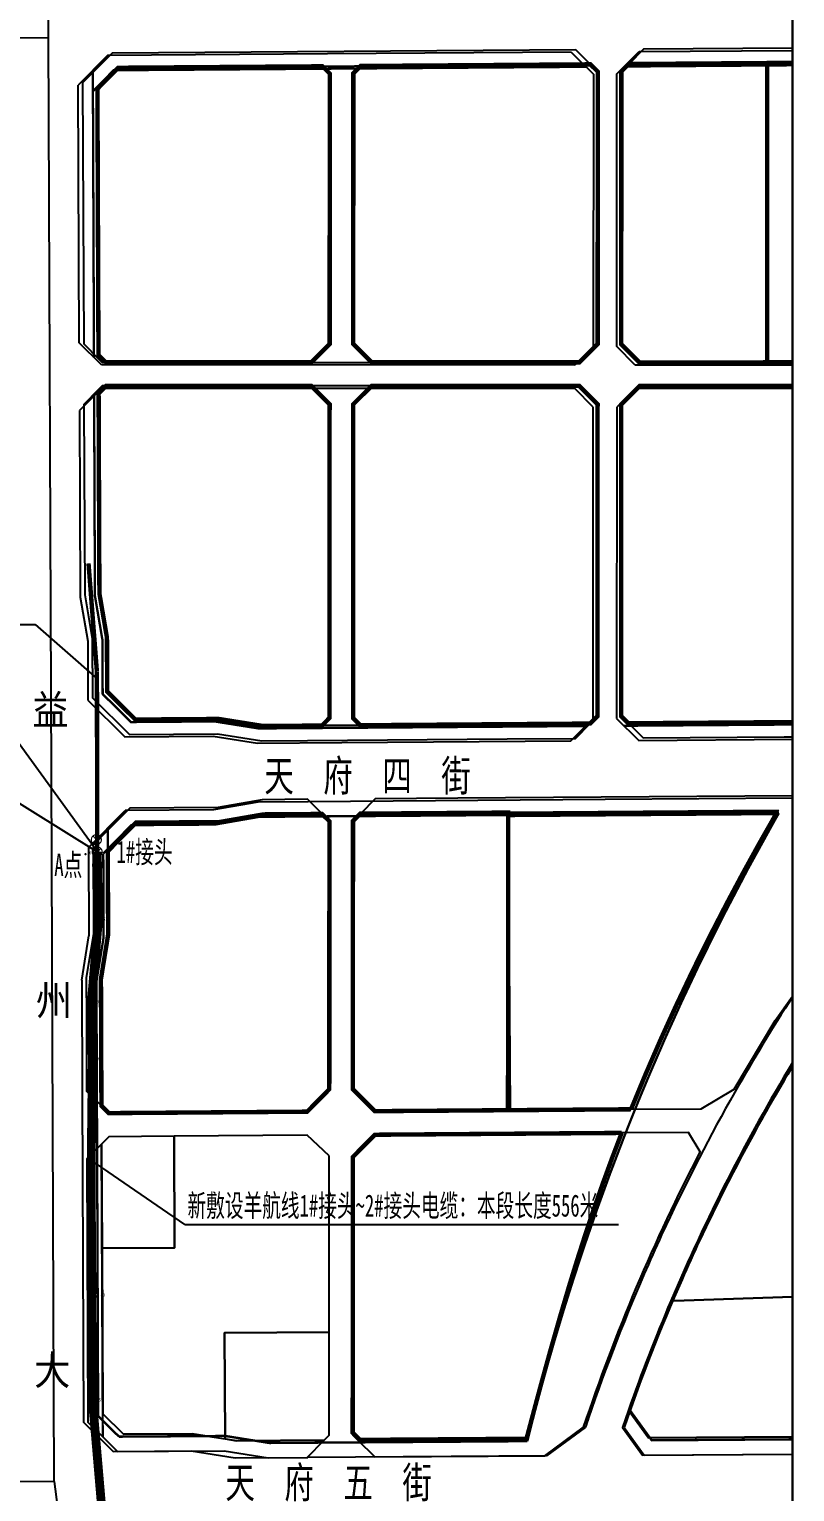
# Model space of a CAD drawing. Header units: inches. Extents: x 14633 to 228805, y -943 to 210487.
# Drawn here: x 218363 to 218882, y 205409 to 206402 of the extents above; entities that cross this region are included whole.
import ezdxf

# ---------------------------------------------------------------- set-up
doc = ezdxf.new("R2010")
doc.units = ezdxf.units.IN
doc.header["$LTSCALE"] = 10
doc.header["$MEASUREMENT"] = 0
for name, pattern in [('CENTER', [2, 1.25, -0.25, 0.25, -0.25]), ('DASH', [0.35, 0.25, -0.1]), ('DASHEDX2', [1.5, 1, -0.5]), ('DOTE', [2.42, 2, -0.2, 0.02, -0.2])]:
    doc.linetypes.add(name, pattern=pattern)
for name, color, linetype in [('110KV电缆改造线', 1, 'Continuous'), ('110kV羊航线现状', 7, 'Continuous'), ('110kV顺源线', 1, 'Continuous'), ('1地块界线', 7, 'DASHEDX2'), ('1道路中线', 7, 'CENTER'), ('1道路名称', 7, 'Continuous'), ('1道路红线', 7, 'Continuous'), ('B-G11', 94, 'Continuous'), ('bo', 1, 'Continuous'), ('Error_Layer', 7, 'Continuous'), ('ZDH', 1, 'Continuous')]:
    doc.layers.add(name, color=color, linetype=linetype)
doc.styles.add('GTF_XW', font='', dxfattribs={"width": 0.85})
doc.styles.add('HZ', font='rs.shx', dxfattribs={"width": 0.8, "bigfont": 'hztxt.shx'})
doc.styles.get("Standard").update_dxf_attribs({"font": ''})
doc.styles.add('宋体', font='', dxfattribs={"width": 0.9})
doc.styles.get('GTF_XW').set_extended_font_data('SimSun')
doc.styles.get('Standard').set_extended_font_data('SimSun')
doc.styles.get('宋体').set_extended_font_data('SimSun')
doc.dimstyles.get("Standard").update_dxf_attribs({"dimtxt": 0.18, "dimasz": 0.18, "dimexe": 0.18, "dimexo": 0.0625, "dimgap": 0.09, "dimtad": 0, "dimtih": 1, "dimtoh": 1, "dimdec": 4, "dimzin": 0, "dimdsep": 46, "dimtxsty": 'Standard', "dimcen": 0.09, "dimadec": 0, "dimazin": 0, "dimtfac": 1, "dimtdec": 4, "dimtofl": 0, "dimtmove": 0, "dimatfit": 3, "dimfxl": 1, "dimtolj": 1, "dimtzin": 0, "dimarcsym": 0})

# ---------------------------------------------------------------- blocks, each defined once
blk = doc.blocks.new('357457')
at = {"color": 8}
for p in [(18400.726, 5842.052, -9.034), (18400.726, 5842.052, -9.034), (18410.24, 5797.17, -2.799), (18410.24, 5797.17, -2.799), (18405.825, 5741.041, 2.075), (18405.825, 5741.041, 2.075), (18406.544, 5702.302, 1.331), (18406.544, 5702.302, 1.331), (18408.499, 5541.95, 4.388), (18408.499, 5541.95, 4.388), (18407.24, 5470.752, 0.675), (18407.24, 5470.752, 0.675)]:
    blk.add_point(p, dxfattribs=at)
for s, p in [('64', (18403.226, 5842.052)), ('63', (18412.74, 5797.17)), ('62', (18408.325, 5741.041)), ('61', (18409.044, 5702.302)), ('60', (18410.999, 5541.95)), ('59', (18409.74, 5470.752))]:
    blk.add_text(s, height=2, dxfattribs=at).set_placement(p)
blk = doc.blocks.new('121224')
at = {"layer": '110KV电缆改造线', "color": 3, "lineweight": -2, "const_width": 1.5, "flags": 128}
blk.add_lwpolyline([(6155.9, 28411.8, -1), (6166.3, 28403.5, -1), (6155.9, 28411.8, 1.896544)], format="xyb", dxfattribs=at)
for points in [[(6155.9, 28411.8), (6166.3, 28403.5)], [(6165.2, 28412.8), (6157, 28402.5)]]:
    blk.add_lwpolyline(points, dxfattribs=at)

msp = doc.modelspace()

# ---------------------------------------------------------------- linework, layer by layer
at = {"layer": '110kV羊航线现状', "color": 0}
for p, q in [((218117, 205997.98), (218366.68, 205997.98)), ((218366.68, 205997.98), (218408.7, 205961.13)), ((218331.19, 205891.95, -0.03), (218408.69, 205843.69, 0.11)), ((218468.15, 205590.69), (218404.54, 205634.35)), ((218468.15, 205590.69), (218762.71, 205590.69))]:
    msp.add_line(p, q, dxfattribs=at)
at = {"layer": '110kV羊航线现状', "color": 0, "linetype": 'DOTE', "ltscale": 0.01, "const_width": 3, "elevation": 0.11}
for points in [[(218408.54, 205965.91), (218402.84, 206039.52)], [(218408.77, 205843.75), (218408.54, 205965.91)]]:
    msp.add_lwpolyline(points, dxfattribs=at)
at = {"layer": '110kV羊航线现状', "color": 0, "linetype": 'DASH', "const_width": 6, "elevation": 0.11}
msp.add_lwpolyline([(218408.77, 205843.75), (218409.51, 205796.99), (218404.72, 205741.1), (218405.44, 205702.43), (218404.58, 205626.48), (218405.14, 205541.54), (218405.62, 205470.23), (218414.85, 205362.84), (218411.91, 205361.7), (218338.42, 205397.29), (218315.27, 205397.69)], dxfattribs=at)
at = {"layer": '110kV顺源线', "color": 8}
msp.add_line((218880.82, 201581.07), (218880.82, 207416.82), dxfattribs=at)
at = {"layer": '1地块界线', "color": 8, "ltscale": 20, "const_width": 1.6, "flags": 128}
for points in [[(218740.58, 206376.61), (218565.18, 206375.33), (218419.93, 206374.27), (218405.83, 206360)], [(218766.58, 206376.8), (218880.82, 206377.64)], [(218406.54, 206179.22), (218405.77, 206374.17)], [(218406.64, 206153.22), (218407.18, 206017.48), (218412.3, 205987.5), (218412.45, 205950.82), (218431.64, 205931.85), (218488.31, 205932.27), (218518.35, 205927.49), (218574.68, 205927.9), (218740.37, 205929.13)], [(218766.36, 205929.32), (218880.82, 205930.16)], [(218871.56, 205870.09), (218753.57, 205869.22), (218561.89, 205867.81)], [(218561.89, 205867.81), (218518.62, 205867.49), (218488.66, 205862.27), (218431.96, 205861.85), (218412.87, 205842.54)], [(218412.87, 205842.54), (218413.1, 205785.85), (218408.22, 205755.83), (218408.56, 205669.64)], [(218408.56, 205669.64), (218409.38, 205460.78)], [(218770.49, 205464.59), (218785.21, 205444.29), (218880.82, 205444.97)], [(218409.38, 205460.78), (218423.56, 205446.76)], [(218423.56, 205446.76), (218495.61, 205447.26)], [(218495.61, 205447.26), (218525.65, 205442.47), (218587.69, 205442.91)]]:
    msp.add_lwpolyline(points, dxfattribs=at)
for points in [[(218766.75, 205650.99, -0.006496), (218783.11, 205691.21, -0.012505), (218817.54, 205767.39, -0.016354), (218868.23, 205864.24, -0.001006), (218871.55, 205870.09)], [(218587.69, 205442.91), (218700.73, 205443.7, -0.003296), (218706.18, 205465.06, -0.007122), (218718.91, 205510.94, -0.010184), (218739.36, 205575.87, -0.011844), (218766.46, 205650.26, -0.000117), (218766.75, 205650.99)]]:
    msp.add_lwpolyline(points, format="xyb", dxfattribs=at)
at = {"layer": '1道路中线', "color": 8, "ltscale": 50}
for points in [[(218379.56, 205416.45), (218377.66, 205896.45), (218375.68, 206396.45), (218374.23, 206762.09), (218371.72, 207396.44), (218371.72, 207396.44), (218371.64, 207416.82)], [(215461.69, 206374.22), (216475.73, 206382.3), (217375.71, 206389.47), (217980.01, 206393.68), (218010.23, 206393.9), (218375.68, 206396.45)], [(217377.69, 205889.43), (217658.92, 205891.4), (218377.66, 205896.45)], [(218379.56, 205416.45), (217940.63, 205413.37), (217379.6, 205409.43)], [(218379.56, 205416.45), (218413.54, 205151.52)]]:
    msp.add_lwpolyline(points, dxfattribs=at)
at = {"layer": '1道路红线', "color": 8}
for p, q in [((218730.59, 206386.54), (218745.58, 206371.65)), ((218761.58, 206371.77), (218776.58, 206386.88)), ((218776.58, 206386.88), (218880.82, 206387.64)), ((218745.58, 206371.65), (218745.49, 206186.68)), ((218761.49, 206186.68), (218761.58, 206371.77)), ((218396.5, 206189.22), (218395.81, 206364.09)), ((218411.56, 206174.22), (218396.5, 206189.22)), ((218411.56, 206174.22), (218396.5, 206189.22)), ((218745.49, 206186.68), (218732.98, 206174.18)), ((218773.98, 206174.18), (218761.49, 206186.68)), ((218732.98, 206174.18), (218411.56, 206174.22)), ((218411.62, 206158.22), (218396.68, 206143.22)), ((218411.62, 206158.22), (218396.68, 206143.22)), ((218732.98, 206158.18), (218411.62, 206158.22)), ((218745.47, 206145.68), (218732.98, 206158.18)), ((218773.98, 206158.18), (218761.47, 206145.68)), ((218745.37, 205934.16), (218745.47, 206145.68)), ((218761.47, 206145.68), (218761.37, 205934.28)), ((218402.46, 205946.63), (218427.56, 205921.82)), ((218402.46, 205946.63), (218427.56, 205921.82)), ((218730.36, 205919.05), (218745.37, 205934.16)), ((218761.37, 205934.28), (218776.36, 205919.39)), ((218427.56, 205921.82), (218487.56, 205922.26)), ((218487.56, 205922.26), (218517.6, 205917.48)), ((218574.76, 205917.9), (218730.36, 205919.05)), ((218776.36, 205919.39), (218880.82, 205920.16)), ((218517.6, 205917.48), (218574.76, 205917.9)), ((218402.87, 205846.63), (218427.77, 205871.82)), ((218487.76, 205872.26), (218427.77, 205871.82)), ((218517.72, 205877.48), (218487.76, 205872.26)), ((218551.9, 205877.73), (218517.72, 205877.48)), ((218402.87, 205846.63), (218403.1, 205786.63)), ((218398.22, 205756.61), (218398.52, 205679.58)), ((218740.03, 205452.94), (218713.81, 205433.79)), ((218766.48, 205453.08), (218780.14, 205434.26)), ((218494.86, 205437.26), (218524.89, 205432.47)), ((218713.81, 205433.79), (218551.68, 205432.66))]:
    msp.add_line(p, q, dxfattribs=at)
for points in [[(218730.59, 206386.54), (218565.11, 206385.33), (218415.73, 206384.24), (218395.81, 206364.09)], [(218730.59, 206386.54), (218565.11, 206385.33), (218415.73, 206384.24), (218395.81, 206364.09)], [(218880.82, 206174.18), (218860.48, 206174.18), (218773.98, 206174.18)], [(218880.82, 206158.18), (218860.48, 206158.18), (218773.98, 206158.18)], [(218396.68, 206143.22), (218397.19, 206016.61), (218402.3, 205986.63), (218402.46, 205946.63)], [(218880.82, 205880.16), (218753.5, 205879.22), (218551.9, 205877.73)], [(218398.22, 205756.61), (218403.1, 205786.63)], [(218398.52, 205679.58), (218399.4, 205456.59), (218419.48, 205436.73), (218494.86, 205437.26)], [(218524.89, 205432.47), (218551.68, 205432.66)], [(218780.14, 205434.26), (218880.82, 205434.97)]]:
    msp.add_lwpolyline(points, dxfattribs=at)
for points in [[(218880.82, 205745.32, 0.014519), (218841.59, 205680.53)], [(218880.82, 205698.11, 0.010062), (218855.13, 205653.48, 0.016161), (218817.69, 205579.75, 0.005622), (218805.79, 205553.56, 0.02109), (218766.48, 205453.08)], [(218841.59, 205680.53, 0.019457), (218795.04, 205590.35, 0.005622), (218782.91, 205563.64, 0.021417), (218742.29, 205459.59, 0.001345), (218740.03, 205452.94, 0.001345)]]:
    msp.add_lwpolyline(points, format="xyb", dxfattribs=at)
at = {"layer": 'B-G11', "color": 3}
msp.add_lwpolyline([(213834.82, 206555.6), (218880.82, 206555.6), (218880.82, 203097.44), (213834.82, 203097.44)], close=True, dxfattribs=at)
at = {"layer": 'B-G11', "color": 3, "const_width": 0.001}
msp.add_lwpolyline([(218880.82, 6048.08), (218880.82, 206048.08)], dxfattribs=at)
at = {"layer": 'bo', "color": 8, "const_width": 3, "flags": 128}
for points in [[(218414.61, 206175.99), (218554.04, 206175.99), (218566.55, 206188.49), (218566.64, 206371.99), (218561.64, 206376.95), (218422.99, 206375.94), (218408.88, 206361.67), (218409.59, 206180.97), (218414.61, 206175.99)], [(218595.04, 206175.99), (218736, 206175.98), (218748.5, 206188.49), (218748.6, 206373.32), (218743.6, 206378.28), (218587.64, 206377.14), (218582.64, 206372.11), (218582.55, 206188.49), (218595.04, 206175.99)], [(218777, 206175.85), (218764.51, 206188.35), (218764.6, 206373.44), (218769.6, 206378.47), (218863.6, 206379.16), (218863.6, 206175.98)], [(218415.35, 205989.11), (218415.49, 205952.5), (218434.69, 205933.52), (218491.19, 205933.94), (218521.23, 205929.16), (218561.34, 205929.45), (218566.43, 205934.62), (218566.53, 206147.49), (218554.04, 206159.99), (218414.67, 206159.99), (218409.69, 206154.97), (218410.23, 206019.09), (218415.35, 205989.11)], [(218582.43, 205934.61), (218587.42, 205929.65), (218743.38, 205930.8), (218748.38, 205935.83), (218748.48, 206147.48), (218736, 206159.98), (218595.04, 206159.99), (218582.53, 206147.49), (218582.43, 205934.61)], [(218416.62, 205666.38), (218551.3, 205667.37), (218566.3, 205682.61), (218566.39, 205864.49), (218561.39, 205869.45), (218521.67, 205869.16), (218491.71, 205863.94), (218435.01, 205863.52), (218415.92, 205844.21), (218416.15, 205787.45), (218411.26, 205757.43), (218411.41, 205720.84), (218411.6, 205671.34), (218416.62, 205666.38)], [(218687.75, 205870.38), (218663.25, 205870.2), (218587.39, 205869.64), (218582.39, 205864.61), (218582.3, 205682.6), (218597.29, 205667.71), (218687.65, 205668.38), (218687.74, 205868.74)]]:
    msp.add_lwpolyline(points, close=True, dxfattribs=at)
for points in [[(218880.82, 206175.98), (218863.6, 206175.98), (218863.6, 206379.16), (218880.82, 206379.28)], [(218880.82, 205931.81), (218769.38, 205930.99), (218764.38, 205935.95), (218764.48, 206147.48), (218776.99, 206159.98), (218880.82, 206159.98)]]:
    msp.add_lwpolyline(points, dxfattribs=at)
for points in [[(218870.01, 205870.08, 0.009955), (218836.08, 205808.59, 0.012109), (218801.51, 205738.82, 0.013), (218771.17, 205668.99), (218687.65, 205668.38), (218687.74, 205868.74)], [(218764.81, 205652.95, 0.010392), (218745.79, 205600.93, 0.008692), (218729.46, 205550.1, 0.007008), (218710.56, 205484.06, 0.001895), (218700.19, 205445.35), (218587.18, 205444.56), (218582.19, 205449.52), (218582.28, 205636.6), (218597.29, 205651.71)]]:
    msp.add_lwpolyline(points, format="xyb", close=True, dxfattribs=at)
at = {"layer": 'Error_Layer', "color": 8}
for points in [[(218409.6, 206178.49), (218408.88, 206361.67), (218422.99, 206375.94), (218743.6, 206378.28), (218733.6, 206388.21), (218418.78, 206385.91), (218398.86, 206365.77), (218399.56, 206188.49)], [(218748.6, 206373.32), (218743.6, 206378.28), (218422.99, 206375.94), (218408.88, 206361.67), (218409.6, 206178.49), (218412.11, 206175.99), (218736, 206175.98), (218748.5, 206188.48)], [(218409.68, 206157.49), (218399.72, 206147.49), (218400.23, 206018.22), (218405.35, 205988.24), (218405.51, 205948.31), (218430.61, 205923.49), (218490.44, 205923.93), (218520.47, 205919.15), (218551.42, 205919.38), (218687.11, 205920.38), (218733.37, 205920.72), (218743.38, 205930.8), (218561.34, 205929.45), (218521.23, 205929.16), (218491.19, 205933.94), (218434.69, 205933.52), (218415.49, 205952.5), (218415.35, 205989.11), (218410.23, 206019.09)], [(218748.48, 206147.48), (218735.99, 206159.98), (218412.17, 206159.99), (218409.68, 206157.49), (218410.23, 206019.09), (218415.35, 205989.11), (218415.49, 205952.5), (218434.69, 205933.52), (218491.19, 205933.94), (218521.23, 205929.16), (218561.34, 205929.45), (218743.38, 205930.8), (218748.38, 205935.83)], [(218551.4, 205879.38), (218520.77, 205879.15), (218490.8, 205873.93), (218430.81, 205873.49), (218415.87, 205858.38), (218415.92, 205844.21), (218435.01, 205863.52), (218491.71, 205863.94), (218521.67, 205869.16), (218561.39, 205869.45)], [(218416.62, 205666.38), (218551.3, 205667.37), (218566.3, 205682.61), (218566.39, 205864.49), (218561.39, 205869.45), (218521.67, 205869.16), (218491.71, 205863.94), (218435.01, 205863.52), (218415.92, 205844.21), (218416.15, 205787.45), (218411.26, 205757.43), (218411.41, 205720.84), (218411.6, 205671.34)], [(218597.29, 205667.71), (218771.17, 205668.99), (218771.92, 205670.85), (218772.67, 205672.7), (218773.42, 205674.56), (218774.18, 205676.41), (218774.94, 205678.26), (218775.71, 205680.11), (218776.47, 205681.96), (218777.24, 205683.81), (218778.01, 205685.65), (218778.79, 205687.5), (218779.56, 205689.34), (218780.34, 205691.19), (218781.12, 205693.03), (218781.91, 205694.87), (218782.69, 205696.71), (218783.48, 205698.55), (218784.27, 205700.39), (218785.07, 205702.23), (218785.86, 205704.06), (218786.66, 205705.9), (218787.47, 205707.73), (218788.27, 205709.56), (218789.08, 205711.4), (218789.89, 205713.23), (218790.7, 205715.06), (218791.51, 205716.88), (218792.33, 205718.71), (218793.15, 205720.54), (218793.97, 205722.36), (218794.79, 205724.19), (218795.62, 205726.01), (218796.45, 205727.83), (218797.28, 205729.65), (218798.11, 205731.47), (218798.95, 205733.29), (218799.79, 205735.11), (218800.63, 205736.92), (218801.47, 205738.74), (218802.32, 205740.55), (218803.16, 205742.37), (218804.01, 205744.18), (218804.87, 205745.99), (218805.72, 205747.8), (218806.58, 205749.61), (218807.44, 205751.41), (218808.3, 205753.22), (218809.16, 205755.03), (218810.03, 205756.83), (218810.9, 205758.63), (218811.77, 205760.44), (218812.64, 205762.24), (218813.52, 205764.04), (218814.4, 205765.83), (218815.28, 205767.63), (218816.16, 205769.43), (218817.04, 205771.22), (218817.93, 205773.02), (218818.82, 205774.81), (218819.71, 205776.6), (218820.6, 205778.39), (218821.5, 205780.18), (218822.4, 205781.97), (218823.3, 205783.76), (218824.2, 205785.55), (218825.1, 205787.33), (218826.01, 205789.12), (218826.92, 205790.9), (218827.83, 205792.68), (218828.74, 205794.46), (218829.66, 205796.24), (218830.58, 205798.02), (218831.49, 205799.8), (218832.42, 205801.58), (218833.34, 205803.35), (218834.27, 205805.13), (218835.19, 205806.9), (218836.12, 205808.67), (218837.06, 205810.44), (218837.99, 205812.21), (218838.93, 205813.98), (218839.87, 205815.75), (218840.81, 205817.51), (218841.75, 205819.28), (218842.69, 205821.04), (218843.64, 205822.81), (218844.59, 205824.57), (218845.54, 205826.33), (218846.49, 205828.09), (218847.45, 205829.85), (218848.41, 205831.61), (218849.36, 205833.36), (218850.33, 205835.12), (218851.29, 205836.87), (218852.25, 205838.63), (218853.22, 205840.38), (218854.19, 205842.13), (218855.16, 205843.88), (218856.13, 205845.63), (218857.11, 205847.38), (218858.08, 205849.13), (218859.06, 205850.87), (218860.04, 205852.62), (218861.03, 205854.36), (218862.01, 205856.1), (218863, 205857.84), (218863.99, 205859.58), (218864.98, 205861.32), (218865.97, 205863.06), (218866.96, 205864.8), (218867.96, 205866.53), (218868.96, 205868.27), (218869.96, 205870), (218870.96, 205871.73), (218663.25, 205870.2), (218587.39, 205869.64), (218582.39, 205864.61), (218582.3, 205682.6)], [(218687.71, 205870.38), (218663.25, 205870.2), (218587.39, 205869.64), (218582.39, 205864.61), (218582.3, 205682.6), (218597.29, 205667.71), (218689.2, 205668.39)], [(218849.36, 205833.36), (218850.33, 205835.12), (218851.29, 205836.87), (218852.25, 205838.63), (218853.22, 205840.38), (218854.19, 205842.13), (218855.16, 205843.88), (218856.13, 205845.63), (218857.11, 205847.38), (218858.08, 205849.13), (218859.06, 205850.87), (218860.04, 205852.62), (218861.03, 205854.36), (218862.01, 205856.1), (218863, 205857.84), (218863.99, 205859.58), (218864.98, 205861.32), (218865.97, 205863.06), (218866.96, 205864.8), (218867.96, 205866.53), (218868.96, 205868.27), (218869.96, 205870), (218870.96, 205871.73), (218687.71, 205870.38), (218689.2, 205668.39), (218771.17, 205668.99), (218771.92, 205670.85), (218772.67, 205672.7), (218773.42, 205674.56), (218774.18, 205676.41), (218774.94, 205678.26), (218775.71, 205680.11), (218776.47, 205681.96), (218777.24, 205683.81), (218778.01, 205685.65), (218778.79, 205687.5), (218779.56, 205689.34), (218780.34, 205691.19), (218781.12, 205693.03), (218781.91, 205694.87), (218782.69, 205696.71), (218783.48, 205698.55), (218784.27, 205700.39), (218785.07, 205702.23), (218785.86, 205704.06), (218786.66, 205705.9), (218787.47, 205707.73), (218788.27, 205709.56), (218789.08, 205711.4), (218789.89, 205713.23), (218790.7, 205715.06), (218791.51, 205716.88), (218792.33, 205718.71), (218793.15, 205720.54), (218793.97, 205722.36), (218794.79, 205724.19), (218795.62, 205726.01), (218796.45, 205727.83), (218797.28, 205729.65), (218798.11, 205731.47), (218798.95, 205733.29), (218799.79, 205735.11), (218800.63, 205736.92), (218801.47, 205738.74), (218802.32, 205740.55), (218803.16, 205742.37), (218804.01, 205744.18), (218804.87, 205745.99), (218805.72, 205747.8), (218806.58, 205749.61), (218807.44, 205751.41), (218808.3, 205753.22), (218809.16, 205755.03), (218810.03, 205756.83), (218810.9, 205758.63), (218811.77, 205760.44), (218812.64, 205762.24), (218813.52, 205764.04), (218814.4, 205765.83), (218815.28, 205767.63), (218816.16, 205769.43), (218817.04, 205771.22), (218817.93, 205773.02), (218818.82, 205774.81), (218819.71, 205776.6), (218820.6, 205778.39), (218821.5, 205780.18), (218822.4, 205781.97), (218823.3, 205783.76), (218824.2, 205785.55), (218825.1, 205787.33), (218826.01, 205789.12), (218826.92, 205790.9), (218827.83, 205792.68), (218828.74, 205794.46), (218829.66, 205796.24), (218830.58, 205798.02), (218831.49, 205799.8), (218832.42, 205801.58), (218833.34, 205803.35), (218834.27, 205805.13), (218835.19, 205806.9), (218836.12, 205808.67), (218837.06, 205810.44), (218837.99, 205812.21), (218838.93, 205813.98), (218839.87, 205815.75), (218840.81, 205817.51), (218841.75, 205819.28), (218842.69, 205821.04), (218843.64, 205822.81), (218844.59, 205824.57), (218845.54, 205826.33), (218846.49, 205828.09), (218847.45, 205829.85), (218848.41, 205831.61)], [(218415.92, 205844.21), (218415.87, 205858.38), (218405.91, 205848.31), (218406.14, 205788.24), (218401.26, 205758.22), (218401.37, 205730.76), (218401.56, 205681.27), (218411.6, 205671.34), (218411.41, 205720.84), (218411.26, 205757.43), (218416.15, 205787.45)], [(218566.28, 205637.32), (218551.32, 205651.37), (218460.92, 205650.71), (218461.22, 205575.03), (218412.02, 205574.71), (218412.52, 205462.36), (218426.6, 205448.43), (218473.28, 205448.76), (218495.63, 205445.19), (218495.12, 205517.26), (218566.22, 205517.76)], [(218585.4, 205444.67), (218700.19, 205445.35), (218700.7, 205447.29), (218701.22, 205449.24), (218701.73, 205451.19), (218702.25, 205453.14), (218702.77, 205455.08), (218703.28, 205457.03), (218703.8, 205458.98), (218704.32, 205460.92), (218704.84, 205462.87), (218705.36, 205464.81), (218705.88, 205466.76), (218706.41, 205468.71), (218706.93, 205470.65), (218707.45, 205472.6), (218707.98, 205474.54), (218708.5, 205476.49), (218709.03, 205478.43), (218709.56, 205480.37), (218710.08, 205482.32), (218710.61, 205484.26), (218711.14, 205486.2), (218711.68, 205488.15), (218712.21, 205490.09), (218712.74, 205492.03), (218713.28, 205493.97), (218713.81, 205495.92), (218714.35, 205497.86), (218714.89, 205499.8), (218715.43, 205501.74), (218715.97, 205503.68), (218716.52, 205505.62), (218717.06, 205507.56), (218717.61, 205509.5), (218718.15, 205511.44), (218718.7, 205513.37), (218719.25, 205515.31), (218719.81, 205517.25), (218720.36, 205519.19), (218720.91, 205521.12), (218721.47, 205523.06), (218722.03, 205524.99), (218722.59, 205526.93), (218723.15, 205528.86), (218723.72, 205530.8), (218724.28, 205532.73), (218724.85, 205534.66), (218725.42, 205536.59), (218725.99, 205538.53), (218726.56, 205540.46), (218727.14, 205542.39), (218727.72, 205544.32), (218728.3, 205546.25), (218728.88, 205548.17), (218729.46, 205550.1), (218730.05, 205552.03), (218730.63, 205553.96), (218731.22, 205555.88), (218731.82, 205557.81), (218732.41, 205559.73), (218733.01, 205561.66), (218733.61, 205563.58), (218734.21, 205565.5), (218734.81, 205567.42), (218735.42, 205569.35), (218736.03, 205571.27), (218736.64, 205573.19), (218737.25, 205575.1), (218737.87, 205577.02), (218738.48, 205578.94), (218739.11, 205580.85), (218739.73, 205582.77), (218740.36, 205584.68), (218740.98, 205586.6), (218741.62, 205588.51), (218742.25, 205590.42), (218742.89, 205592.33), (218743.53, 205594.24), (218744.17, 205596.15), (218744.82, 205598.06), (218745.47, 205599.97), (218746.12, 205601.87), (218746.77, 205603.78), (218747.43, 205605.68), (218748.09, 205607.59), (218748.75, 205609.49), (218749.42, 205611.39), (218750.09, 205613.29), (218750.76, 205615.19), (218751.43, 205617.09), (218752.11, 205618.98), (218752.79, 205620.88), (218753.48, 205622.77), (218754.16, 205624.67), (218754.85, 205626.56), (218755.55, 205628.45), (218756.24, 205630.34), (218756.94, 205632.23), (218757.64, 205634.12), (218758.34, 205636.01), (218759.05, 205637.89), (218759.76, 205639.78), (218760.47, 205641.66), (218761.19, 205643.55), (218761.91, 205645.43), (218762.63, 205647.31), (218763.35, 205649.19), (218764.08, 205651.07), (218764.81, 205652.95), (218597.29, 205651.71), (218582.28, 205636.6), (218582.19, 205447.87)], [(218411.71, 205645.31), (218401.75, 205635.27), (218402.45, 205456.61), (218412.59, 205446.58)], [(218460.92, 205650.71), (218416.74, 205650.38), (218411.71, 205645.31), (218412.02, 205574.71), (218461.22, 205575.03)], [(218566.22, 205517.76), (218495.12, 205517.26), (218495.63, 205445.19), (218503.32, 205443.97), (218562.92, 205444.47), (218566.19, 205447.76)], [(218562.92, 205444.47), (218503.32, 205443.97), (218473.28, 205448.76), (218426.6, 205448.43), (218412.43, 205462.45), (218412.59, 205446.58), (218422.53, 205436.75), (218472.54, 205437.1), (218502.3, 205432.35), (218551.18, 205432.65)]]:
    msp.add_lwpolyline(points, close=True, dxfattribs=at)
for points in [[(218880.82, 206389.28), (218779.6, 206388.55), (218769.6, 206378.47), (218880.82, 206379.28)], [(218880.82, 206379.28), (218769.6, 206378.47), (218764.6, 206373.44), (218764.5, 206188.48), (218777, 206175.98), (218880.82, 206175.98)], [(218880.82, 206159.98), (218776.99, 206159.98), (218764.48, 206147.48), (218764.38, 205935.95), (218769.38, 205930.99), (218880.82, 205931.81)], [(218880.82, 205931.81), (218769.38, 205930.99), (218779.37, 205921.06), (218875.22, 205921.77), (218880.82, 205921.81)], [(218880.82, 205881.81), (218653.47, 205880.13), (218597.4, 205879.72), (218587.39, 205869.64), (218663.25, 205870.2), (218870.96, 205871.73), (218869.96, 205870), (218868.96, 205868.27), (218867.96, 205866.53), (218866.96, 205864.79), (218865.97, 205863.06), (218864.98, 205861.32), (218863.98, 205859.58), (218863, 205857.84), (218862.01, 205856.1), (218861.02, 205854.35), (218860.04, 205852.61), (218859.06, 205850.86), (218858.08, 205849.12), (218857.1, 205847.37), (218856.13, 205845.62), (218855.15, 205843.87), (218854.18, 205842.12), (218853.21, 205840.37), (218852.25, 205838.61), (218851.28, 205836.86), (218850.32, 205835.1), (218849.36, 205833.35), (218848.4, 205831.59), (218847.44, 205829.83), (218846.48, 205828.07), (218845.53, 205826.31), (218844.58, 205824.55), (218843.63, 205822.79), (218842.68, 205821.02), (218841.74, 205819.26), (218840.79, 205817.49), (218839.85, 205815.72), (218838.91, 205813.96), (218837.98, 205812.19), (218837.04, 205810.41), (218836.11, 205808.64), (218835.18, 205806.87), (218834.25, 205805.1), (218833.32, 205803.32), (218832.4, 205801.54), (218831.48, 205799.77), (218830.56, 205797.99), (218829.64, 205796.21), (218828.73, 205794.43), (218827.81, 205792.65), (218826.9, 205790.86), (218825.99, 205789.08), (218825.08, 205787.29), (218824.18, 205785.51), (218823.28, 205783.72), (218822.38, 205781.93), (218821.48, 205780.14), (218820.58, 205778.35), (218819.69, 205776.56), (218818.8, 205774.77), (218817.91, 205772.97), (218817.02, 205771.18), (218816.14, 205769.38), (218815.25, 205767.59), (218814.37, 205765.79), (218813.5, 205763.99), (218812.62, 205762.2), (218811.75, 205760.4), (218810.88, 205758.59), (218810.01, 205756.79), (218809.14, 205754.99), (218808.28, 205753.18), (218807.42, 205751.38), (218806.56, 205749.57), (218805.7, 205747.76), (218804.85, 205745.96), (218804, 205744.15), (218803.15, 205742.33), (218802.3, 205740.52), (218801.46, 205738.71), (218800.61, 205736.89), (218799.77, 205735.08), (218798.93, 205733.26), (218798.1, 205731.44), (218797.27, 205729.63), (218796.44, 205727.81), (218795.61, 205725.98), (218794.78, 205724.16), (218793.96, 205722.34), (218793.14, 205720.51), (218792.32, 205718.69), (218791.5, 205716.86), (218790.69, 205715.04), (218789.88, 205713.21), (218789.07, 205711.38), (218788.26, 205709.55), (218787.46, 205707.71), (218786.66, 205705.88), (218785.86, 205704.05), (218785.06, 205702.21), (218784.27, 205700.38), (218783.48, 205698.54), (218782.69, 205696.7), (218781.9, 205694.86), (218781.12, 205693.02), (218780.34, 205691.18), (218779.56, 205689.34), (218778.78, 205687.49), (218778.01, 205685.65), (218777.24, 205683.8), (218776.47, 205681.95), (218775.7, 205680.1), (218774.94, 205678.26), (218774.18, 205676.41), (218773.42, 205674.55), (218772.67, 205672.7), (218771.91, 205670.85), (218771.17, 205668.99), (218818.89, 205669.34), (218841.21, 205682.55), (218868.94, 205729.2), (218880.82, 205745.83)], [(218880.82, 205446.61), (218783.12, 205445.93), (218769.44, 205464.83), (218765.36, 205453.09), (218779.04, 205434.25), (218880.82, 205434.97)]]:
    msp.add_lwpolyline(points, dxfattribs=at)
for points in [[(218880.82, 205700.74, 0.035544), (218798.18, 205538.93), (218807.16, 205539.24), (218880.82, 205541.75)], [(218880.82, 205541.75), (218807.16, 205539.24), (218798.18, 205538.93, 0.015534), (218769.44, 205464.83), (218783.12, 205445.93), (218880.82, 205446.61)]]:
    msp.add_lwpolyline(points, format="xyb", dxfattribs=at)
msp.add_lwpolyline([(218738.99, 205453.12, -0.038978), (218818.19, 205640.12), (218810.17, 205653.28), (218764.81, 205652.95), (218764.07, 205651.05), (218763.34, 205649.16), (218762.61, 205647.27), (218761.88, 205645.37), (218761.16, 205643.47), (218760.44, 205641.58), (218759.72, 205639.68), (218759.01, 205637.78), (218758.3, 205635.88), (218757.59, 205633.98), (218756.88, 205632.07), (218756.18, 205630.17), (218755.48, 205628.26), (218754.78, 205626.36), (218754.08, 205624.45), (218753.39, 205622.54), (218752.7, 205620.63), (218752.02, 205618.72), (218751.34, 205616.81), (218750.66, 205614.9), (218749.98, 205612.98), (218749.31, 205611.07), (218748.63, 205609.15), (218747.97, 205607.24), (218747.3, 205605.32), (218746.64, 205603.4), (218745.98, 205601.48), (218745.33, 205599.56), (218744.67, 205597.64), (218744.02, 205595.71), (218743.38, 205593.79), (218742.73, 205591.86), (218742.09, 205589.94), (218741.45, 205588.01), (218740.82, 205586.08), (218740.18, 205584.16), (218739.55, 205582.23), (218738.92, 205580.3), (218738.3, 205578.37), (218737.68, 205576.43), (218737.06, 205574.5), (218736.44, 205572.57), (218735.82, 205570.63), (218735.21, 205568.7), (218734.6, 205566.76), (218733.99, 205564.82), (218733.39, 205562.89), (218732.79, 205560.95), (218732.19, 205559.01), (218731.59, 205557.07), (218730.99, 205555.13), (218730.4, 205553.19), (218729.82, 205551.28), (218729.24, 205549.36), (218728.66, 205547.45), (218728.08, 205545.53), (218727.51, 205543.62), (218726.93, 205541.7), (218726.36, 205539.78), (218725.79, 205537.87), (218725.23, 205535.95), (218724.66, 205534.03), (218724.1, 205532.11), (218723.54, 205530.19), (218722.98, 205528.27), (218722.42, 205526.35), (218721.87, 205524.43), (218721.31, 205522.51), (218720.76, 205520.58), (218720.21, 205518.66), (218719.66, 205516.74), (218719.11, 205514.81), (218718.57, 205512.89), (218718.02, 205510.97), (218717.48, 205509.04), (218716.94, 205507.12), (218716.4, 205505.19), (218715.86, 205503.26), (218715.32, 205501.34), (218714.78, 205499.41), (218714.25, 205497.48), (218713.72, 205495.56), (218713.18, 205493.63), (218712.65, 205491.7), (218712.12, 205489.77), (218711.59, 205487.84), (218711.07, 205485.91), (218710.54, 205483.98), (218710.01, 205482.05), (218709.49, 205480.12), (218708.96, 205478.19), (218708.44, 205476.26), (218707.92, 205474.33), (218707.4, 205472.4), (218706.88, 205470.47), (218706.36, 205468.54), (218705.84, 205466.61), (218705.32, 205464.68), (218704.81, 205462.74), (218704.29, 205460.81), (218703.78, 205458.88), (218703.26, 205456.95), (218702.75, 205455.01), (218702.23, 205453.08), (218701.72, 205451.15), (218701.21, 205449.21), (218700.7, 205447.28), (218700.19, 205445.35), (218585.4, 205444.67), (218597.18, 205432.97), (218712.73, 205433.79)], format="xyb", close=True, dxfattribs=at)
at = {"layer": 'ZDH', "color": 8, "linetype": 'Continuous'}
for p in [(218410.22, 205815.84, 490.82), (218405.67, 205626.45, 490.29)]:
    msp.add_point(p, dxfattribs=at)

# ---------------------------------------------------------------- block references
at = {"layer": '110KV电缆改造线', "color": 6, "lineweight": -2, "xscale": 0.5119999999993341, "yscale": 0.5120000000169966, "zscale": 0.5120000000000005, "rotation": 350.8288733517356}
for p in [(212975.81, 191995.97), (212976.35, 191987.68, 0.11), (212976.63, 191978.7)]:
    msp.add_blockref('121224', p, dxfattribs=at)
at = {"layer": '110kV羊航线现状', "color": 0, "linetype": 'DASH'}
msp.add_blockref('357457', (200000, 200000), dxfattribs=at)

# ---------------------------------------------------------------- texts
at = {"color": 0, "style": 'GTF_XW', "width": 0.62}
for s, p in [('1#接头', (218421.87, 205836.21, -0.16)), ('A点', (218379.6, 205827.43, 2.12)), ('新敷设羊航线1#接头~2#接头电缆：本段长度556米', (218470.01, 205596.14, -0.13))]:
    msp.add_text(s, height=15, dxfattribs=at).set_placement(p)
at = {"layer": '1道路名称', "color": 8, "style": '宋体', "width": 0.9}
for s, p in [('益', (218364.66, 205930.11)), ('州', (218367.13, 205732.83)), ('大', (218365.95, 205481.9))]:
    msp.add_text(s, height=20, rotation=359.99933, dxfattribs=at).set_placement(p)
at = {"layer": '1道路名称', "color": 8, "linetype": 'Continuous', "style": '宋体', "width": 0.7}
for s, p in [('天  府  四  街', (218522.17, 205884.89, 731.88)), ('天  府  五  街', (218495.75, 205405.18, 731.88))]:
    msp.add_text(s, height=21, dxfattribs=at).set_placement(p)
at = {"layer": 'ZDH', "color": 8, "linetype": 'Continuous', "style": 'HZ', "width": 0.8}
for s, p in [('77', (218410.47, 205815.47, 490.82)), ('76', (218405.92, 205626.08, 490.29))]:
    msp.add_text(s, height=1, dxfattribs=at).set_placement(p)

# ---------------------------------------------------------------- leaders
at = {"layer": '110kV羊航线现状', "color": 0}
msp.add_leader([(218408.15, 205844.56, -0.03), (218344.41, 205932.75, -0.03), (218130.82, 205932.75, -0.03)], dimstyle='Standard', override={"dimgap": 0.09, "dimtad": 0}, dxfattribs=at)

doc.saveas('drawing.dxf')
